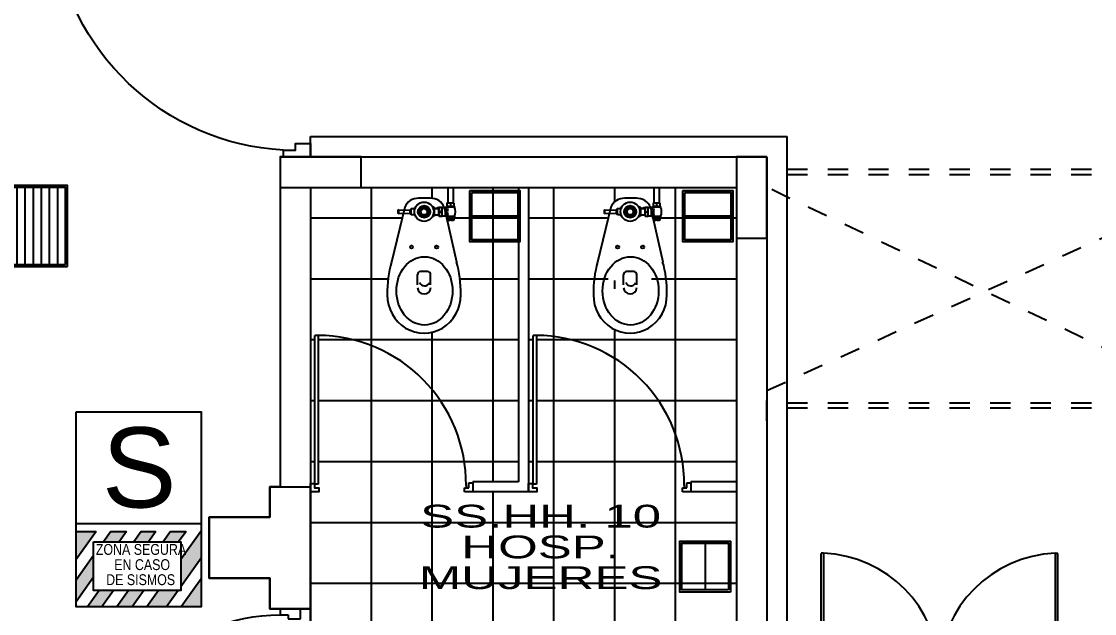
# Model space of a CAD drawing. Header units: millimetres. Extents: x 791 to 2661, y 209 to 602.
# Drawn here: x 1169.51 to 1174.8, y 476.33 to 479.25 of the extents above; entities that cross this region are included whole.
import ezdxf
from ezdxf.enums import TextEntityAlignment as Align

# ---------------------------------------------------------------- set-up
doc = ezdxf.new("R2010")
doc.units = ezdxf.units.MM
doc.header["$LTSCALE"] = 0.1
doc.linetypes.add('DASHED2', pattern=[9.525, 6.35, -3.175])
doc.linetypes.add('HIDDEN', pattern=[9.525, 6.35, -3.175])
for name, color, linetype in [('02', 8, 'Continuous'), ('06', 1, 'Continuous'), ('1TEXTO-05', 5, 'Continuous'), ('CIRCUITO DE SALIDA', 8, 'Continuous'), ('COLUMNAS', 1, 'Continuous'), ('Equipamiento', 1, 'Continuous'), ('LETRERO SEGURIDAD', 86, 'Continuous'), ('Pisos', 253, 'Continuous'), ('Proyecciones', 9, 'HIDDEN'), ('Puertas', 1, 'Continuous'), ('S LETRERO', 255, 'Continuous'), ('Sanitarios', 1, 'Continuous'), ('Ventana alta', 1, 'DASHED2')]:
    doc.layers.add(name, color=color, linetype=linetype)
doc.layers.add('LINEA 01', color=8, linetype='Continuous', lineweight=13)
doc.styles.add('ROMANS', font='', dxfattribs={"oblique": 1, "height": 0.075})
doc.styles.add('TEXTO TITULOS', font='', dxfattribs={"height": 0.12})
doc.styles.get('ROMANS').set_extended_font_data('Arial')
doc.styles.get('TEXTO TITULOS').set_extended_font_data('Arial')
pattern_1 = [(360, (1173.03137, 474.37913), (7e-17, 0.3), []), (90, (1173.03137, 474.37913), (-0.3, 9e-17), [])]

# ---------------------------------------------------------------- blocks, each defined once
blk = doc.blocks.new('A$C381B24D8')
at = {"layer": 'Puertas'}
blk.add_lwpolyline([(0.07, 0.1), (0.07, 0.95), (0.025, 0.95), (0.025, 0.1)], close=True, dxfattribs=at)
for points in [[(0, 0.1), (0.025, 0.1), (0.025, 0.055), (0.05, 0.055), (0.05, 0), (0, 0)], [(0.9, 0.1), (0.875, 0.1), (0.875, 0.055), (0.85, 0.055), (0.85, 0), (0.9, 0)]]:
    blk.add_lwpolyline(points, dxfattribs=at)
blk.add_arc((-0.0292, 0.0499), 0.9056, 3.1739, 83.7111, dxfattribs=at)
blk = doc.blocks.new('puerta closet')
at = {"layer": 'Puertas'}
for p, q in [((1013.3278, 613.6709), (1013.3157, 613.6709)), ((1013.3157, 613.6709), (1013.3157, 613.121)), ((1013.3278, 613.1209), (1013.3278, 613.6709)), ((1014.4702, 613.1209), (1014.4702, 613.6709)), ((1014.4702, 613.6709), (1014.4823, 613.6709)), ((1014.4823, 613.6709), (1014.4823, 613.121)), ((1013.3278, 613.1209), (1013.3157, 613.1209)), ((1014.4702, 613.1209), (1014.4823, 613.1209))]:
    blk.add_line(p, q, dxfattribs=at)
for points in [[(1013.299, 613.6992), (1013.299, 613.6685), (1013.3141, 613.6685), (1013.3141, 613.6841), (1013.3293, 613.6841), (1013.3293, 613.6992)], [(1014.499, 613.6992), (1014.499, 613.6685), (1014.4838, 613.6685), (1014.4838, 613.6841), (1014.4687, 613.6841), (1014.4687, 613.6992)]]:
    blk.add_lwpolyline(points, close=True, dxfattribs=at)
for centre, start, end in [((1013.3063, 613.7134), 272.0773, 358.6307), ((1014.4917, 613.7134), 181.3693, 267.9227)]:
    blk.add_arc(centre, 0.5929, start, end, dxfattribs=at)
blk = doc.blocks.new('A$C634057D1')
for p, q in [((0, 0), (0, -0.0778)), ((0.027, 0), (0.027, -0.0778)), ((-0.212, -0.0973), (-0.2772, -0.3682)), ((-0.1795, -0.1048), (-0.182, -0.1073)), ((-0.162, -0.1048), (-0.1795, -0.1048)), ((-0.1795, -0.1348), (-0.1795, -0.1048)), ((-0.1591, -0.0988), (-0.162, -0.0988)), ((-0.162, -0.1062), (-0.162, -0.0988)), ((-0.0857, -0.0538), (-0.1421, -0.0538)), ((-0.066, -0.0978), (-0.0744, -0.0978)), ((-0.066, -0.0978), (-0.066, -0.1418)), ((-0.066, -0.1043), (-0.043, -0.1043)), ((-0.0477, -0.1043), (-0.0505, -0.0965)), ((-0.0472, -0.1043), (-0.0505, -0.0965)), ((-0.043, -0.0973), (-0.028, -0.0973)), ((-0.043, -0.1423), (-0.043, -0.0973)), ((-0.028, -0.1423), (-0.028, -0.0973)), ((-0.028, -0.0998), (-0.013, -0.0998)), ((-0.0169, -0.0973), (0.0437, -0.3664)), ((0.0037, -0.0993), (-0.013, -0.0993)), ((-0.013, -0.0993), (-0.013, -0.1403)), ((0.0331, -0.0948), (-0.0061, -0.0948)), ((-0.0061, -0.0948), (-0.0061, -0.0993)), ((0.0331, -0.0968), (-0.0061, -0.0968)), ((-0.0035, -0.0778), (-0.0035, -0.0948)), ((0.0305, -0.0778), (-0.0035, -0.0778)), ((0.0135, -0.0795), (0.0135, -0.0931)), ((0.0305, -0.0778), (0.0305, -0.0948)), ((0.0331, -0.0948), (0.0331, -0.0968)), ((-0.243, -0.1109), (-0.245, -0.1129)), ((-0.245, -0.1129), (-0.245, -0.1267)), ((-0.243, -0.1287), (-0.245, -0.1267)), ((-0.243, -0.1109), (-0.186, -0.1128)), ((-0.243, -0.1109), (-0.243, -0.1287)), ((-0.243, -0.1287), (-0.186, -0.1268)), ((-0.186, -0.1128), (-0.186, -0.1268)), ((-0.182, -0.1323), (-0.182, -0.1073)), ((-0.1795, -0.1348), (-0.182, -0.1323)), ((-0.162, -0.1348), (-0.1795, -0.1348)), ((-0.162, -0.1334), (-0.162, -0.1408)), ((-0.1591, -0.1408), (-0.162, -0.1408)), ((-0.066, -0.1418), (-0.0744, -0.1418)), ((-0.066, -0.1353), (-0.043, -0.1353)), ((-0.043, -0.1423), (-0.028, -0.1423)), ((-0.0408, -0.1198), (-0.0302, -0.1198)), ((-0.028, -0.1398), (-0.013, -0.1398)), ((0.0037, -0.1403), (-0.013, -0.1403)), ((-0.0061, -0.1403), (-0.0061, -0.1518)), ((0.0331, -0.1428), (-0.0061, -0.1428)), ((0.0331, -0.1518), (-0.0061, -0.1518)), ((-0.0035, -0.1518), (-0.0035, -0.1618)), ((0.0135, -0.1535), (0.0135, -0.1601)), ((0.0305, -0.1518), (0.0305, -0.1618)), ((0.0331, -0.1428), (0.0331, -0.1518)), ((0.0305, -0.1618), (-0.0035, -0.1618)), ((-0.099, -0.4147), (-0.134, -0.4147)), ((-0.149, -0.4801), (-0.149, -0.4297)), ((-0.084, -0.4801), (-0.084, -0.4297))]:
    blk.add_line(p, q)
blk.add_lwpolyline([(-0.1257, -0.1038), (-0.135, -0.1198), (-0.1257, -0.1358), (-0.1073, -0.1358), (-0.098, -0.1198), (-0.1073, -0.1038)], close=True)
for centre, radius in [((-0.1165, -0.1198), 0.0475), ((-0.1165, -0.1198), 0.03), ((-0.1165, -0.1198), 0.029), ((-0.1165, -0.1198), 0.0261), ((-0.1165, -0.1198), 0.024), ((-0.1165, -0.1198), 0.0232), ((-0.1165, -0.1198), 0.016), ((-0.1783, -0.2941), 0.00767), ((-0.0547, -0.2941), 0.00767)]:
    blk.add_circle(centre, radius)
for centre, radius, start, end in [((-0.1462, -0.1253), 0.0716, 87.5781, 156.9604), ((-0.1345, -0.1093), 0.0275, 157.5879, 171.3471), ((-0.0827, -0.1253), 0.0716, 23.0396, 92.4219), ((-0.0962, -0.1149), 0.0304, 7.8129, 34.2621), ((-0.0135, -0.1086), 0.0295, 157.5879, 202.4121), ((-0.0575, -0.1086), 0.0295, 337.5879, 22.4121), ((0.0241, -0.1198), 0.0371, 146.4915, 213.5085), ((0.005, -0.1001), 0.0223, 67.5879, 112.4121), ((0.005, -0.0725), 0.0223, 247.5879, 292.4121), ((0.039, -0.1198), 0.0408, 159.1987, 200.8013), ((0.022, -0.1001), 0.0223, 67.5879, 112.4121), ((0.022, -0.0725), 0.0223, 247.5879, 292.4121), ((-0.0134, -0.1198), 0.0519, 333.7158, 26.2842), ((-0.1802, -0.1176), 0.00754, 103.7683, 140.2425), ((-0.1802, -0.122), 0.00754, 219.7575, 256.2317), ((-0.1345, -0.1303), 0.0275, 188.6529, 202.4121), ((-0.0962, -0.1247), 0.0304, 325.7379, 352.1871), ((-0.0135, -0.131), 0.0295, 157.5879, 202.4121), ((-0.0575, -0.131), 0.0295, 337.5879, 22.4121), ((0.005, -0.1741), 0.0223, 67.5879, 112.4121), ((0.022, -0.1741), 0.0223, 67.5879, 112.4121), ((0.005, -0.1395), 0.0223, 247.5879, 292.4121), ((0.022, -0.1395), 0.0223, 247.5879, 292.4121), ((-0.134, -0.4297), 0.015, 90, 180), ((-0.099, -0.4297), 0.015, 0, 90), ((-0.1138, -0.4582), 0.0267, 202.8247, 331.5932), ((-0.1165, -0.4921), 0.0326, 184.6982, 357.3718)]:
    blk.add_arc(centre, radius, start, end)
for centre, major_axis, ratio, start_param, end_param in [((-0.1165, -0.5233), (0, -0.3339), 0.543435, 4.229443, 4.728782), ((-0.1165, -0.5233), (0, -0.3339), 0.543435, 1.554403, 2.060025), ((-0.1165, -0.5288), (0, -0.1893), 0.958462, 4.712389, 7.853982)]:
    blk.add_ellipse(centre, major_axis=major_axis, ratio=ratio, start_param=start_param, end_param=end_param)
blk.add_ellipse((-0.1144, -0.5096), major_axis=(0, -0.1683), ratio=0.821749)
blk = doc.blocks.new('.6')
at = {"layer": '02'}
for p, q in [((-0.033, 0.579), (-0.033, 0.594)), ((0, 0.594), (0, 0.564)), ((-0.024, 0.579), (-0.033, 0.579)), ((-0.015, 0.579), (-0.024, 0.579)), ((-0.015, 0.564), (-0.015, 0.579)), ((0, 0.564), (-0.015, 0.564)), ((-0.5725, 0.0285), (-0.028, 0.0285)), ((-0.5725, 0.0285), (-0.5725, 0.0165)), ((-0.028, 0.0165), (-0.5725, 0.0165)), ((-0.028, 0.0285), (-0.028, 0.0165))]:
    blk.add_line(p, q, dxfattribs=at)
blk.add_lwpolyline([(0, 0), (-0.0304, 0), (-0.0304, 0.015), (-0.015, 0.015), (-0.015, 0.03), (0, 0.03)], close=True, dxfattribs=at)
at = {"layer": 'Puertas'}
for p, q in [((-0.024, 0.5695), (-0.015, 0.5695)), ((-0.028, 0.0165), (-0.028, 0.015))]:
    blk.add_line(p, q, dxfattribs=at)
blk.add_arc((-0.028, 0.025), 0.5445, 89.5746, 179.6297, dxfattribs=at)
blk = doc.blocks.new('A$C75F00277')
at = {"layer": 'Puertas'}
for p, q in [((0, 0.95), (0, 1)), ((0, 1), (0.1, 1)), ((0.06, 0.97), (0.06, 0.95)), ((0.1, 0.97), (0.06, 0.97)), ((0.1, 1), (0.1, 0.97)), ((0.06, 0.95), (0, 0.95)), ((1.0317, 0.106), (0.0985, 0.07)), ((1.0317, 0.106), (1.0333, 0.066)), ((0.0985, 0.07), (0.1, 0.03)), ((0.1, 0.03), (1.0333, 0.066)), ((0, 0.05), (0, 0)), ((0.06, 0.05), (0, 0.05)), ((0, 0), (0.1, 0)), ((0.06, 0.03), (0.06, 0.05)), ((0.1, 0.03), (0.06, 0.03)), ((0.1, 0), (0.1, 0.03))]:
    blk.add_line(p, q, dxfattribs=at)
blk.add_arc((0.0923, 0.0274), 0.9427, 4.7817, 89.5347, dxfattribs=at)
blk = doc.blocks.new('MA-47')
for p, q in [((-0.1, 0.01), (-0.1, 0.39)), ((-0.06, 0.01), (-0.06, 0.39)), ((-0.02, 0.01), (-0.02, 0.39)), ((0.02, 0.01), (0.02, 0.39)), ((0.06, 0.01), (0.06, 0.39)), ((0.1, 0.01), (0.1, 0.39))]:
    blk.add_line(p, q)
for points in [[(0.15, 0.4), (0.15, 0), (-0.15, 0), (-0.15, 0.4)], [(0.14, 0.39), (0.14, 0.01), (-0.14, 0.01), (-0.14, 0.39)]]:
    blk.add_lwpolyline(points, close=True)
blk = doc.blocks.new('A$C43255245')
at = {"layer": 'Equipamiento', "rotation": 90}
blk.add_blockref('MA-47', (0.4, 0.15), dxfattribs=at)
blk = doc.blocks.new('MP-1')
at = {"layer": 'Equipamiento'}
blk.add_line((0.115, 0), (0.115, -0.23), dxfattribs=at)
for points in [[(-0.01, -0.24), (0.24, -0.24), (0.24, 0.01), (-0.01, 0.01)], [(0, -0.23), (0.23, -0.23), (0.23, 0), (0, 0)]]:
    blk.add_lwpolyline(points, close=True, dxfattribs=at)
blk = doc.blocks.new('SEG')
at = {"layer": 'LETRERO SEGURIDAD'}
h = blk.add_hatch(color=2, dxfattribs=at)
h.dxf.hatch_style = 2
h.paths.add_polyline_path([(0.276, 1.037), (0, 1.037), (0, 0.651)])
h = blk.add_hatch(color=2, dxfattribs=at)
h.dxf.hatch_style = 2
h.paths.add_polyline_path([(0.592, 0.894), (0.695, 1.037), (0.479, 1.037), (0.377, 0.894)])
h = blk.add_hatch(color=2, dxfattribs=at)
h.dxf.hatch_style = 2
h.paths.add_polyline_path([(0.996, 0.894), (1.098, 1.037), (0.898, 1.037), (0.795, 0.894)])
h = blk.add_hatch(color=2, dxfattribs=at)
h.dxf.hatch_style = 2
h.paths.add_polyline_path([(1.411, 0.894), (1.514, 1.037), (1.302, 1.037), (1.199, 0.894)])
h = blk.add_hatch(color=2, dxfattribs=at)
h.dxf.hatch_style = 2
h.paths.add_polyline_path([(1.441, 0.274), (1.723, 0.669), (1.723, 1.037), (1.717, 1.037), (1.441, 0.651)])
h = blk.add_hatch(color=2, dxfattribs=at)
h.dxf.hatch_style = 2
h.paths.add_polyline_path([(0, 0.367), (0, 0.066), (0.242, 0.405), (0.242, 0.706)])
h = blk.add_hatch(color=2, dxfattribs=at)
h.dxf.hatch_style = 2
h.paths.add_polyline_path([(1.448, 0), (1.723, 0), (1.723, 0.385)])
h = blk.add_hatch(color=2, dxfattribs=at)
h.dxf.hatch_style = 2
h.paths.add_polyline_path([(0.518, 0.226), (0.318, 0.226), (0.156, 0), (0.357, 0)])
h = blk.add_hatch(color=2, dxfattribs=at)
h.dxf.hatch_style = 2
h.paths.add_polyline_path([(0.56, 0), (0.772, 0), (0.934, 0.226), (0.721, 0.226)])
h = blk.add_hatch(color=2, dxfattribs=at)
h.dxf.hatch_style = 2
h.paths.add_polyline_path([(0.976, 0), (1.245, 0), (1.406, 0.226), (1.137, 0.226)])
at = {"layer": 'LETRERO SEGURIDAD', "color": 2}
for p, q in [((0, 1.143), (1.723, 1.143)), ((0, 1.037), (0.276, 1.037)), ((0.276, 1.037), (0, 0.651)), ((0.479, 1.037), (0.377, 0.894)), ((0.479, 1.037), (0.695, 1.037)), ((0.695, 1.037), (0.592, 0.894)), ((0.898, 1.037), (0.795, 0.894)), ((0.898, 1.037), (1.098, 1.037)), ((1.098, 1.037), (0.996, 0.894)), ((1.302, 1.037), (1.199, 0.894)), ((1.302, 1.037), (1.514, 1.037)), ((1.514, 1.037), (1.411, 0.894)), ((1.717, 1.037), (1.441, 0.651)), ((1.717, 1.037), (1.723, 1.037)), ((0.242, 0.706), (0, 0.367)), ((1.723, 0.669), (1.441, 0.274)), ((0.242, 0.405), (0, 0.066)), ((1.723, 0.385), (1.448, 0)), ((0.318, 0.226), (0.156, 0)), ((0.518, 0.226), (0.357, 0)), ((0.721, 0.226), (0.56, 0)), ((0.934, 0.226), (0.772, 0)), ((1.137, 0.226), (0.976, 0)), ((1.406, 0.226), (1.245, 0))]:
    blk.add_line(p, q, dxfattribs=at)
for points in [[(0, 2.679), (1.723, 2.679), (1.723, 0), (0, 0)], [(0.242, 0.894), (1.441, 0.894), (1.441, 0.226), (0.242, 0.226)]]:
    blk.add_lwpolyline(points, close=True, dxfattribs=at)
at = {"layer": 'LINEA 01', "color": 2, "char_height": 0.14898, "width": 3.73895, "attachment_point": 1}
for s, insert in [('{\\fSwis721 Cn BT|b0|i0|c0|p34;ZONA SEGURA}', (0.273, 0.863)), ('{\\fSwis721 Cn BT|b0|i0|c0|p34;EN CASO}', (0.526, 0.654)), ('{\\fSwis721 Cn BT|b0|i0|c0|p34;DE SISMOS}', (0.415, 0.447))]:
    blk.add_mtext(s, dxfattribs=dict(at, insert=insert))
at = {"layer": 'S LETRERO', "color": 2, "style": 'TEXTO TITULOS'}
blk.add_text('S', height=1.101, dxfattribs=at).set_placement((0.356, 1.365))

msp = doc.modelspace()

# ---------------------------------------------------------------- hatches: boundary and pattern name
at = {"layer": 'Pisos'}
h = msp.add_hatch(dxfattribs=at)
h.set_pattern_fill('_USER', color=256, scale=0.3, style=0, double=1, pattern_type=0)
h.set_pattern_definition(pattern_1)
edge = h.paths.add_edge_path()
edge.add_line((1173.0314, 478.4291), (1172.6508, 478.4291))
edge.add_line((1172.6508, 478.4291), (1172.6508, 478.3513))
edge.add_line((1172.6508, 478.3513), (1172.6543, 478.3513))
edge.add_line((1172.6543, 478.3513), (1172.6543, 478.3343))
edge.add_line((1172.6543, 478.3343), (1172.6569, 478.3343))
edge.add_line((1172.6569, 478.3343), (1172.6569, 478.3323))
edge.add_arc((1172.6103, 478.3093), 0.0519, -26.2842, 26.2842, ccw=False)
edge.add_line((1172.6569, 478.2863), (1172.6569, 478.2773))
edge.add_line((1172.6569, 478.2773), (1172.6543, 478.2773))
edge.add_line((1172.6543, 478.2773), (1172.6543, 478.2673))
edge.add_line((1172.6543, 478.2673), (1172.6214, 478.2673))
edge.add_line((1172.6214, 478.2673), (1172.6675, 478.0628))
edge.add_ellipse((1172.5073, 477.9058), major_axis=(0, 0.3339), ratio=0.543435, start_angle=269.0607, end_angle=298.0308, ccw=False)
edge.add_ellipse((1172.5073, 477.9004), major_axis=(0, 0.1893), ratio=0.958462, start_angle=90, end_angle=270, ccw=False)
edge.add_ellipse((1172.5073, 477.9058), major_axis=(0, 0.3339), ratio=0.543435, start_angle=62.3292, end_angle=90.9393, ccw=False)
edge.add_line((1172.3466, 478.0609), (1172.4044, 478.3012))
edge.add_line((1172.4044, 478.3012), (1172.3808, 478.3004))
edge.add_line((1172.3808, 478.3004), (1172.3788, 478.3024))
edge.add_line((1172.3788, 478.3024), (1172.3788, 478.3163))
edge.add_line((1172.3788, 478.3163), (1172.3808, 478.3183))
edge.add_line((1172.3808, 478.3183), (1172.4083, 478.3173))
edge.add_line((1172.4083, 478.3173), (1172.4118, 478.3318))
edge.add_arc((1172.4776, 478.3038), 0.0716, 87.5781, 156.9604, ccw=False)
edge.add_line((1172.4806, 478.3753), (1172.5381, 478.3753))
edge.add_arc((1172.5411, 478.3038), 0.0716, 23.0396, 92.4219, ccw=False)
edge.add_line((1172.6069, 478.3318), (1172.6075, 478.3293))
edge.add_line((1172.6075, 478.3293), (1172.6108, 478.3293))
edge.add_line((1172.6108, 478.3293), (1172.6108, 478.3146))
edge.add_line((1172.6108, 478.3146), (1172.6166, 478.2888))
edge.add_line((1172.6166, 478.2888), (1172.6177, 478.2888))
edge.add_line((1172.6177, 478.2888), (1172.6177, 478.2863))
edge.add_line((1172.6177, 478.2863), (1172.6569, 478.2863))
edge.add_arc((1172.6103, 478.3093), 0.0519, 333.7158, 386.2842)
edge.add_line((1172.6569, 478.3323), (1172.6569, 478.3343))
edge.add_line((1172.6569, 478.3343), (1172.6203, 478.3343))
edge.add_line((1172.6203, 478.3343), (1172.6203, 478.3513))
edge.add_line((1172.6203, 478.3513), (1172.6238, 478.3513))
edge.add_line((1172.6238, 478.3513), (1172.6238, 478.4291))
edge.add_line((1172.6238, 478.4291), (1172.0064, 478.4291))
edge.add_line((1172.0064, 478.4291), (1172.0064, 476.97))
edge.add_line((1172.0064, 476.97), (1172.0266, 476.97))
edge.add_line((1172.0266, 476.97), (1172.0266, 476.9669))
edge.add_line((1172.0266, 476.9669), (1172.0286, 476.9669))
edge.add_line((1172.0286, 476.9669), (1172.0286, 477.7002))
edge.add_line((1172.0286, 477.7002), (1172.0447, 477.7002))
edge.add_arc((1172.04, 476.9669), 0.7333, -0.4254, 89.6297, ccw=False)
edge.add_line((1172.7733, 476.9615), (1172.7733, 476.9493))
edge.add_line((1172.7733, 476.9493), (1172.7862, 476.9493))
edge.add_line((1172.7862, 476.9493), (1172.7862, 476.9615))
edge.add_line((1172.7862, 476.9615), (1172.7862, 476.9736))
edge.add_line((1172.7862, 476.9736), (1172.8064, 476.9736))
edge.add_line((1172.8064, 476.9736), (1172.8064, 476.9291))
edge.add_line((1172.8064, 476.9291), (1173.0314, 476.9291))
edge.add_line((1173.0314, 476.9291), (1173.0314, 478.4291))
h = msp.add_hatch(dxfattribs=at)
h.set_pattern_fill('_USER', color=256, scale=0.3, style=0, double=1, pattern_type=0)
h.set_pattern_definition(pattern_1)
h.paths.add_polyline_path([(1172.5996, 476.286), (1172.9044, 476.286), (1173.0314, 476.286), (1173.0314, 476.9291), (1172.8064, 476.9291), (1172.8064, 476.9291), (1172.766, 476.9291), (1172.766, 476.9493), (1172.7733, 476.9493), (1172.7733, 476.9615, 0.414496), (1172.0447, 477.7002), (1172.0447, 476.9669), (1172.0266, 476.9669), (1172.0266, 476.9493), (1172.0468, 476.9493), (1172.0468, 476.9291), (1172.0064, 476.9291), (1172.0064, 476.9291), (1171.7314, 476.9291), (1171.691, 476.9291), (1171.691, 476.9493), (1171.6983, 476.9493), (1171.6983, 476.9615, 0.414496), (1170.9697, 477.7002), (1170.9697, 476.9669), (1170.9516, 476.9669), (1170.9516, 476.9493), (1170.9718, 476.9493), (1170.9718, 476.9291), (1170.9314, 476.9291), (1170.9314, 476.0541), (1170.8614, 476.0541), (1170.8614, 476.0301), (1171.608, 476.0013), (1171.6067, 475.9694, -0.387638), (1170.8614, 475.2781), (1170.8614, 475.2541), (1170.9314, 475.2541), (1170.9314, 474.3791), (1171.9314, 474.3791), (1172.0314, 474.3791), (1173.0314, 474.3791), (1173.0314, 475.0288), (1172.9044, 475.0288), (1172.5996, 475.0288), (1172.5996, 475.486), (1172.9044, 475.486), (1173.0314, 475.486), (1173.0314, 475.8288), (1172.9044, 475.8288), (1172.5996, 475.8288)])

# ---------------------------------------------------------------- linework, layer by layer
at = {"layer": '02'}
for p, q in [((1171.9564, 478.4291), (1171.9564, 476.9791)), ((1172.0064, 478.4291), (1172.0064, 476.9291)), ((1171.7314, 476.9791), (1171.7314, 476.9291)), ((1171.9564, 476.9791), (1171.7314, 476.9791)), ((1172.8064, 476.9791), (1172.8064, 476.9291)), ((1173.0314, 476.9791), (1172.8064, 476.9791)), ((1172.0064, 476.9291), (1171.7314, 476.9291)), ((1173.0314, 476.9291), (1172.8064, 476.9291))]:
    msp.add_line(p, q, dxfattribs=at)
at = {"layer": '06'}
for p, q in [((1170.7814, 478.5791), (1173.1814, 478.5791)), ((1170.7814, 478.5791), (1170.7814, 476.9541)), ((1173.1814, 478.5791), (1173.1814, 476.0791)), ((1170.9314, 478.4291), (1173.0314, 478.4291)), ((1170.9314, 478.4291), (1170.9314, 476.2541)), ((1173.0314, 478.4291), (1173.0314, 473.2856)), ((1170.9314, 476.3541), (1170.7314, 476.3541))]:
    msp.add_line(p, q, dxfattribs=at)
msp.add_lwpolyline([(1170.7814, 476.9541), (1170.7314, 476.9541), (1170.7314, 476.8041), (1170.4314, 476.8041), (1170.4314, 476.5041), (1170.7314, 476.5041), (1170.7314, 476.3541), (1170.9314, 476.3541)], dxfattribs=at)
at = {"layer": 'COLUMNAS', "ltscale": 0.15}
for points in [[(1171.1814, 478.4291), (1171.1814, 478.5791), (1170.7814, 478.5791), (1170.7814, 478.4291)], [(1173.1814, 478.5791), (1173.0314, 478.5791), (1173.0314, 478.1791), (1173.1814, 478.1791)], [(1170.9314, 476.9541), (1170.9314, 476.3541), (1170.7314, 476.3541), (1170.7314, 476.5041), (1170.4314, 476.5041), (1170.4314, 476.8041), (1170.7314, 476.8041), (1170.7314, 476.9541)]]:
    msp.add_lwpolyline(points, close=True, dxfattribs=at)
at = {"layer": 'Pisos'}
for p, q in [((1170.9314, 478.5791), (1170.9314, 478.6791)), ((1170.9314, 478.6791), (1173.2814, 478.6791)), ((1171.2314, 477.6501), (1171.2314, 478.4291)), ((1171.5314, 478.3751), (1171.5314, 478.4291)), ((1171.8314, 476.9791), (1171.8314, 478.4291)), ((1170.9314, 478.2791), (1171.3831, 478.2791)), ((1171.6409, 478.2791), (1171.9564, 478.2791)), ((1170.9314, 477.9791), (1171.3142, 477.9791)), ((1171.6683, 477.9791), (1171.9564, 477.9791)), ((1171.5314, 477.4327), (1171.5314, 477.7157)), ((1170.9314, 477.6791), (1170.9536, 477.6791)), ((1171.1397, 477.6791), (1171.9564, 477.6791)), ((1170.9314, 477.3791), (1170.9536, 477.3791)), ((1171.5715, 477.3791), (1171.9564, 477.3791)), ((1170.9314, 477.0791), (1170.9536, 477.0791)), ((1171.6897, 477.0791), (1171.9564, 477.0791))]:
    msp.add_line(p, q, dxfattribs=at)
at = {"layer": 'Pisos', "ltscale": 0.15}
msp.add_line((1173.2814, 476.1791), (1173.2814, 478.6791), dxfattribs=at)
at = {"layer": 'Proyecciones', "ltscale": 0.15}
for p, q in [((1175.2814, 477.4291), (1173.1814, 478.4291)), ((1173.1814, 477.4291), (1175.3814, 478.4291)), ((1170.9314, 475.3541), (1170.9314, 476.3541))]:
    msp.add_line(p, q, dxfattribs=at)
at = {"layer": 'Ventana alta', "linetype": 'DASHED2', "ltscale": 0.15}
for p, q in [((1173.1814, 478.4291), (1173.1814, 478.5791)), ((1175.3814, 478.5166), (1173.1814, 478.5166)), ((1175.3814, 478.4916), (1173.1814, 478.4916)), ((1173.1814, 477.2791), (1173.1814, 477.4291)), ((1175.3814, 477.3666), (1173.1814, 477.3666)), ((1175.3814, 477.3416), (1173.1814, 477.3416))]:
    msp.add_line(p, q, dxfattribs=at)

# ---------------------------------------------------------------- block references
at = {"layer": 'CIRCUITO DE SALIDA', "color": 90, "xscale": 0.3583571500645348, "yscale": 0.3583571500645348, "zscale": 0.3583571500645348}
msp.add_blockref('SEG', (1169.7756, 476.3634), dxfattribs=at)
at = {"layer": 'Equipamiento', "xscale": -1, "rotation": 270}
msp.add_blockref('A$C43255245', (1169.4341, 478.039), dxfattribs=at)
at = {"layer": 'Equipamiento', "rotation": 270}
for p in [(1171.9552, 478.4029), (1173.0052, 478.4029)]:
    msp.add_blockref('MP-1', p, dxfattribs=at)
at = {"layer": 'Equipamiento', "xscale": -1}
msp.add_blockref('MP-1', (1172.9918, 476.6762), dxfattribs=at)
at = {"layer": 'Puertas'}
for name, p, xscale, yscale, zscale, rotation in [('A$C381B24D8', (1170.9314, 479.7791), -1.333333333333486, 1.333333333333485, 1.333333333333623, 90.00000125875461), ('.6', (1170.9314, 476.9291), 1.346801346801385, 1.346801346801385, 1.346801346801385, 270), ('.6', (1172.0064, 476.9291), 1.346801346801385, 1.346801346801385, 1.346801346801385, 270)]:
    msp.add_blockref(name, p, dxfattribs=dict(at, xscale=xscale, yscale=yscale, zscale=zscale, rotation=rotation))
at = {"layer": 'Puertas', "rotation": 180}
msp.add_blockref('puerta closet', (2187.9304, 1089.7477), dxfattribs=at)
at = {"layer": 'Puertas', "xscale": -1}
msp.add_blockref('A$C75F00277', (1170.8814, 475.3541), dxfattribs=at)
at = {"layer": 'Sanitarios'}
for p in [(1171.6078, 478.4291), (1172.6238, 478.4291)]:
    msp.add_blockref('A$C634057D1', p, dxfattribs=at)

# ---------------------------------------------------------------- texts
at = {"layer": '1TEXTO-05', "style": 'ROMANS', "width": 1.6}
for s, p in [('SS.HH. 10', (1172.0657, 476.7535)), ('HOSP.', (1172.0657, 476.602)), ('MUJERES', (1172.0657, 476.4506))]:
    msp.add_text(s, height=0.1125, dxfattribs=at).set_placement(p, align=Align.CENTER)

doc.saveas('drawing.dxf')
